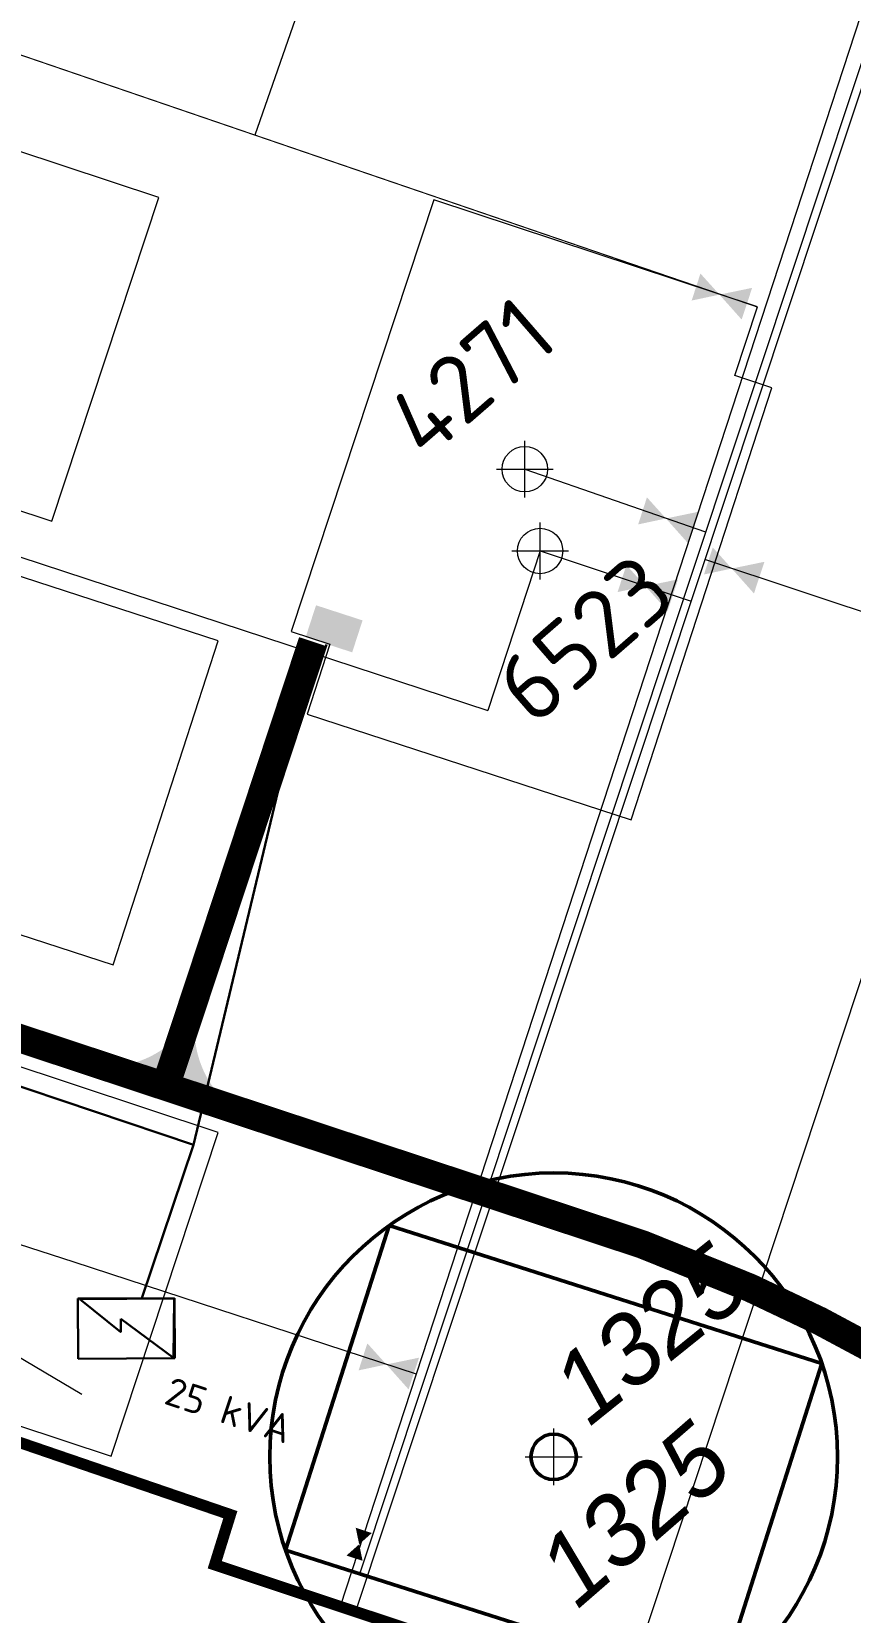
# Model space of a CAD drawing. Header units: millimetres. Extents: x 519 to 9564855, y -810 to 5021775.
# Drawn here: x 9537638.4 to 9537782.7, y 4998604.1 to 4998882.4 of the extents above; entities that cross this region are included whole.
import ezdxf

# ---------------------------------------------------------------- set-up
doc = ezdxf.new("R2010")
doc.units = ezdxf.units.MM
doc.header["$LTSCALE"] = 2
doc.header["$MEASUREMENT"] = 0
doc.header["$PDMODE"] = 2
doc.header["$PDSIZE"] = 5
for name, color, linetype in [('160 скважин на 2012 год', 7, 'Continuous'), ('164 скв. на 2011 год (измененные)', 121, 'Continuous'), ('COMPOUND', 3, 'Continuous'), ('Existing roads', 41, 'Continuous'), ('OilColl&Flowlines', 3, 'Continuous'), ('ROAD_GROUND', 9, 'Continuous'), ('Stage 9.Frame&Text', 7, 'Continuous'), ('Скважины - Конфликты наземки', 92, 'Continuous')]:
    doc.layers.add(name, color=color, linetype=linetype)
for name, color, linetype, lineweight in [('160 скважин на2012 год.Выкидные линии', 5, 'Continuous', 30), ('PPLINE_GAS', 4, 'GAS_LINE', 30), ('Скважины на 2023 год', 201, 'Continuous', 20), ('Скважины на 2026', 222, 'Continuous', 50), ('Электро', 1, 'Continuous', 30), ('Электроснаб', 1, 'Continuous', 18), ('Электроснабжене', 1, 'Continuous', 18)]:
    doc.layers.add(name, color=color, linetype=linetype, lineweight=lineweight)
doc.styles.add('92051501$0$STANDARD', font='simplex.shx')
doc.styles.add('Elect', font='isocpeur.ttf')
doc.styles.add('GeoApp', font='', dxfattribs={"height": 1})
doc.styles.add('Line_GUGK', font='')
doc.styles.get("Standard").update_dxf_attribs({"font": 'isocpeur.ttf', "width": 0.5})
doc.styles.get('GeoApp').set_extended_font_data('D431', italic=True)
doc.styles.get('Line_GUGK').set_extended_font_data('Bm431', italic=True)
doc.linetypes.add('GAS_LINE', pattern='A,0.5,-0.2,["G",92051501$0$STANDARD,S=0.1,R=0,X=-0.1,Y=-0.05],-0.05', length=0.75)

# ---------------------------------------------------------------- blocks, each defined once
blk = doc.blocks.new('92051501$0$VALVE')
at = {"layer": 'OilColl&Flowlines'}
for points in [[(-5.97, -3.45), (-5.97, 3.45), (0, 0)], [(5.97, -3.45), (0, 0), (5.97, 3.45)]]:
    blk.add_solid(points, dxfattribs=at)

msp = doc.modelspace()

# ---------------------------------------------------------------- hatches: boundary and pattern name
at = {"layer": 'Existing roads', "lineweight": 0}
h = msp.add_hatch(color=256, dxfattribs=at)
h.paths.add_polyline_path([(9537665.72143, 4998704.97715), (9537667.30867, 4998704.38038, 0.155118741), (9537671.84133, 4998694.84337), (9537663.28573, 4998697.59652)])
h.paths.add_polyline_path([(9537664.19573, 4998705.55077), (9537665.72143, 4998704.97715), (9537663.28573, 4998697.59652), (9537654.48979, 4998700.427, 0.161550784)])
at = {"layer": 'Электро', "ltscale": 7.5}
msp.add_hatch(color=256, dxfattribs=at).paths.add_polyline_path([(9537688.53537, 4998781.43641), (9537686.70931, 4998775.81404), (9537694.90595, 4998773.1519), (9537696.73201, 4998778.77427)])
at = {"layer": 'Электроснаб', "lineweight": 0, "ltscale": 7.5}
msp.add_hatch(color=1, dxfattribs=at).paths.add_polyline_path([(9537688.53537, 4998781.43641), (9537686.70931, 4998775.81404), (9537694.90595, 4998773.1519), (9537696.73201, 4998778.77427)])
at = {"layer": 'Электроснабжене', "lineweight": 0, "ltscale": 7.5}
msp.add_hatch(color=1, dxfattribs=at).paths.add_polyline_path([(9537688.53537, 4998781.43641), (9537686.70931, 4998775.81404), (9537694.90595, 4998773.1519), (9537696.73201, 4998778.77427)])

# ---------------------------------------------------------------- linework, layer by layer
at = {"color": 3, "linetype": 'ByBlock', "lineweight": 0, "ltscale": 80}
msp.add_lwpolyline([(9537624.2, 4998672.8), (9537645.8586, 4998665.83896), (9537645.8586, 4998665.83896), (9537706.1736, 4998646.10196)], dxfattribs=at)
at = {"layer": '160 скважин на 2012 год', "color": 0, "linetype": 'ByBlock', "lineweight": 0, "elevation": 0.00005}
msp.add_lwpolyline([(9537565.99218, 4998821.3859), (9537641.9727, 4998796.24532), (9537660.82814, 4998853.23072), (9537584.84761, 4998878.3713)], close=True, dxfattribs=at)
msp.add_lwpolyline([(9537690.98956, 4998774.56267), (9537686.97443, 4998762.24224), (9537744.04416, 4998743.64364), (9537768.84229, 4998819.73663), (9537762.27565, 4998821.87664)], dxfattribs=at)
at = {"layer": '160 скважин на 2012 год', "color": 0, "linetype": 'ByBlock', "lineweight": 0}
msp.add_circle((9537728, 4998791), 4, dxfattribs=at)
at = {"layer": '160 скважин на 2012 год', "color": 0, "linetype": 'ByBlock', "lineweight": 0, "ltscale": 80}
msp.add_point((9537728, 4998791), dxfattribs=at)
at = {"layer": '160 скважин на2012 год.Выкидные линии', "color": 3, "linetype": 'ByBlock', "lineweight": 0, "ltscale": 80, "const_width": 0.2}
msp.add_lwpolyline([(9537628.19341, 4998881.16836), (9537628.19341, 4998881.16836), (9537766.2713, 4998833.95239)], dxfattribs=at)
at = {"layer": '160 скважин на2012 год.Выкидные линии', "color": 3, "linetype": 'ByBlock', "lineweight": 0, "ltscale": 80}
msp.add_lwpolyline([(9537875.1, 4998750.3), (9537757.0329, 4998789.50617)], dxfattribs=at)
at = {"layer": '164 скв. на 2011 год (измененные)', "color": 0, "linetype": 'ByBlock', "lineweight": 0}
msp.add_lwpolyline([(9537576.48202, 4998656.7776), (9537652.46254, 4998631.63702), (9537671.31798, 4998688.62241), (9537595.33745, 4998713.76299)], close=True, dxfattribs=at)
at = {"layer": 'COMPOUND', "color": 3, "linetype": 'ByBlock', "lineweight": 0, "ltscale": 50, "const_width": 2}
msp.add_lwpolyline([(9537612.66799, 4998642.14895), (9537673.44509, 4998621.33407), (9537670.6975, 4998612.51159), (9537719.13136, 4998596.40059)], dxfattribs=at)
at = {"layer": 'Existing roads', "lineweight": 0, "const_width": 5}
msp.add_lwpolyline([(9537019.95296, 4998909.24141), (9537746.05262, 4998668.89464), (9537764.95452, 4998661.2781), (9537777.24337, 4998655.4434), (9537792.4523, 4998647.29913)], dxfattribs=at)
at = {"layer": 'Existing roads', "lineweight": 0, "const_width": 5, "elevation": 0.00005}
msp.add_lwpolyline([(9537662.01271, 4998696.71275), (9537687.9285, 4998775.03948)], dxfattribs=at)
at = {"layer": 'OilColl&Flowlines', "lineweight": 0}
for p, q in [((9537868.4307, 4999123.89379), (9537782.6, 4998866.5)), ((9537788.18557, 4998896.72525), (9537692.7795, 4998605.17045)), ((9537791.82184, 4998898.73705), (9537696.2339, 4998611.03485)), ((9537687.7, 4998892.7), (9537677.7774, 4998864.21303, -18.16938)), ((9537782.6, 4998866.5), (9537695.5156, 4998604.25612)), ((9537696.18696, 4998611.04981), (9537729.0889, 4998600.56392))]:
    msp.add_line(p, q, dxfattribs=at)
at = {"layer": 'OilColl&Flowlines', "color": 3, "linetype": 'ByBlock', "lineweight": 0, "ltscale": 5}
for p in [(9537446.86833, 4998852.12187, 0), (9537728, 4998791)]:
    msp.add_line(p, (9537718.79242, 4998762.92875, 0), dxfattribs=at)
at = {"layer": 'OilColl&Flowlines', "linetype": 'ByBlock', "lineweight": 0}
for p, q in [((9537725.3, 4998805.4), (9537757.11406, 4998794.33727)), ((9537728, 4998791), (9537754.59622, 4998782.16827))]:
    msp.add_line(p, q, dxfattribs=at)
for points in [[(9537754.69996, 4998835.08439, 0.00005), (9537756.24483, 4998839.84477, 0.00005), (9537759.595, 4998836.12668, 0.00005)], [(9537763.50423, 4998831.73776, 0.00005), (9537759.595, 4998836.12668, 0.00005), (9537765.35054, 4998837.31771, 0.00005)], [(9537745.27819, 4998795.67449), (9537746.82305, 4998800.43487), (9537750.17323, 4998796.71679)], [(9537754.08246, 4998792.32786), (9537750.17323, 4998796.71679), (9537755.92877, 4998797.90782)], [(9537756.86734, 4998786.85865), (9537758.4122, 4998791.61903), (9537761.76238, 4998787.90095)], [(9537741.65708, 4998783.76244), (9537743.20195, 4998788.52281), (9537746.55212, 4998784.80473)], [(9537765.67161, 4998783.51202), (9537761.76238, 4998787.90095), (9537767.51792, 4998789.09198)], [(9537750.46135, 4998780.41581), (9537746.55212, 4998784.80473), (9537752.30766, 4998785.99576)], [(9537696.03006, 4998646.73433), (9537697.57492, 4998651.49471), (9537700.9251, 4998647.77663)], [(9537704.83433, 4998643.3877), (9537700.9251, 4998647.77663), (9537706.68063, 4998648.96766)]]:
    msp.add_solid(points, dxfattribs=at)
at = {"layer": 'PPLINE_GAS', "linetype": 'GAS_LINE', "lineweight": 0, "ltscale": 20}
msp.add_line((9537737.22686, 4998572.60309, 0), (9537818.43224, 4998818.02416, 0), dxfattribs=at)
at = {"layer": 'ROAD_GROUND', "lineweight": 0}
msp.add_line((9537647.30729, 4998642.47431), (9537415.7908, 4998779.70625), dxfattribs=at)
at = {"layer": 'Stage 9.Frame&Text', "color": 0, "linetype": 'ByBlock', "lineweight": 0, "elevation": 0.00005}
msp.add_lwpolyline([(9537762.27565, 4998821.87664), (9537766.2713, 4998833.95239), (9537709.2859, 4998852.80783), (9537684.14532, 4998776.8273), (9537690.98956, 4998774.56267)], dxfattribs=at)
at = {"layer": 'Stage 9.Frame&Text', "color": 0, "linetype": 'ByBlock', "lineweight": 0}
msp.add_circle((9537725.3, 4998805.4), 4, dxfattribs=at)
at = {"layer": 'Stage 9.Frame&Text', "color": 0, "linetype": 'ByBlock', "lineweight": 0, "ltscale": 80}
msp.add_point((9537725.3, 4998805.4), dxfattribs=at)
at = {"layer": 'Скважины - Конфликты наземки', "linetype": 'ByBlock', "lineweight": 0}
msp.add_circle((9537730.4, 4998631.5), 4, dxfattribs=at)
at = {"layer": 'Скважины - Конфликты наземки', "linetype": 'ByBlock', "lineweight": 0, "ltscale": 80}
msp.add_point((9537730.4, 4998631.5), dxfattribs=at)
at = {"layer": 'Скважины на 2023 год', "color": 0, "linetype": 'ByBlock', "lineweight": 0}
msp.add_lwpolyline([(9537576.70241, 4998742.84789), (9537652.78693, 4998718.12653), (9537671.32795, 4998775.18992), (9537595.24343, 4998799.91128)], close=True, dxfattribs=at)
at = {"layer": 'Скважины на 2026', "linetype": 'ByBlock', "ltscale": 50}
msp.add_lwpolyline([(9537683.17913, 4998615.06257), (9537759.40178, 4998590.77044), (9537777.62087, 4998647.93743), (9537701.39822, 4998672.22956)], close=True, dxfattribs=at)
msp.add_circle((9537730.4, 4998631.5), 50, dxfattribs=at)
at = {"layer": 'Скважины на 2026', "linetype": 'ByBlock'}
msp.add_circle((9537730.4, 4998631.5), 4, dxfattribs=at)
at = {"layer": 'Скважины на 2026', "linetype": 'ByBlock', "lineweight": 0}
msp.add_point((9537730.4, 4998631.5), dxfattribs=at)
at = {"layer": 'Электро', "ltscale": 0.05}
for p, q in [((9537666.97976, 4998686.42701, 0), (9537380.64593, 4998782.65861, 0)), ((9537681.82463, 4998748.60285, 0), (9537690.38728, 4998774.50618, 0)), ((9537666.97976, 4998686.42701, 0), (9537681.82463, 4998748.60285, 0)), ((9537657.79578, 4998659.26349, 0), (9537666.97976, 4998686.42701, 0))]:
    msp.add_line(p, q, dxfattribs=at)
at = {"layer": 'Электро'}
for p, q in [((9537646.57432, 4998659.36448, 0), (9537663.62275, 4998659.46882, 0)), ((9537646.63902, 4998648.79213, 0), (9537646.57432, 4998659.36448, 0)), ((9537663.5255, 4998659.37037, 0), (9537646.9299, 4998659.2688, 0)), ((9537646.9299, 4998659.2688, 0), (9537654.14168, 4998653.44157, 0)), ((9537663.45181, 4998648.92791, 0), (9537663.5255, 4998659.37037, 0)), ((9537663.62275, 4998659.46882, 0), (9537663.68746, 4998648.89646, 0)), ((9537654.14168, 4998653.44157, 0), (9537654.12714, 4998655.8168, 0)), ((9537654.12714, 4998655.8168, 0), (9537663.45181, 4998648.92791, 0)), ((9537663.68746, 4998648.89646, 0), (9537646.63902, 4998648.79213, 0))]:
    msp.add_line(p, q, dxfattribs=at)
at = {"layer": 'Электроснаб', "color": 1, "lineweight": 0, "ltscale": 0.05}
for p, q in [((9537666.97976, 4998686.42701, 0), (9537380.64593, 4998782.65861, 0)), ((9537681.82463, 4998748.60285, 0), (9537690.38728, 4998774.50618, 0)), ((9537666.97976, 4998686.42701, 0), (9537681.82463, 4998748.60285, 0)), ((9537657.79578, 4998659.26349, 0), (9537666.97976, 4998686.42701, 0))]:
    msp.add_line(p, q, dxfattribs=at)
at = {"layer": 'Электроснаб', "color": 1, "lineweight": 0}
for p, q in [((9537646.57432, 4998659.36448, 0), (9537663.62275, 4998659.46882, 0)), ((9537646.63902, 4998648.79213, 0), (9537646.57432, 4998659.36448, 0)), ((9537663.5255, 4998659.37037, 0), (9537646.9299, 4998659.2688, 0)), ((9537646.9299, 4998659.2688, 0), (9537654.14168, 4998653.44157, 0)), ((9537663.45181, 4998648.92791, 0), (9537663.5255, 4998659.37037, 0)), ((9537663.62275, 4998659.46882, 0), (9537663.68746, 4998648.89646, 0)), ((9537654.14168, 4998653.44157, 0), (9537654.12714, 4998655.8168, 0)), ((9537654.12714, 4998655.8168, 0), (9537663.45181, 4998648.92791, 0)), ((9537663.68746, 4998648.89646, 0), (9537646.63902, 4998648.79213, 0))]:
    msp.add_line(p, q, dxfattribs=at)
at = {"layer": 'Электроснабжене', "color": 1, "lineweight": 0, "ltscale": 0.05}
for p, q in [((9537666.97976, 4998686.42701, 0), (9537380.64593, 4998782.65861, 0)), ((9537681.82463, 4998748.60285, 0), (9537690.38728, 4998774.50618, 0)), ((9537666.97976, 4998686.42701, 0), (9537681.82463, 4998748.60285, 0)), ((9537657.79578, 4998659.26349, 0), (9537666.97976, 4998686.42701, 0))]:
    msp.add_line(p, q, dxfattribs=at)
at = {"layer": 'Электроснабжене', "color": 1, "lineweight": 0}
for p, q in [((9537646.57432, 4998659.36448, 0), (9537663.62275, 4998659.46882, 0)), ((9537646.63902, 4998648.79213, 0), (9537646.57432, 4998659.36448, 0)), ((9537663.5255, 4998659.37037, 0), (9537646.9299, 4998659.2688, 0)), ((9537646.9299, 4998659.2688, 0), (9537654.14168, 4998653.44157, 0)), ((9537663.45181, 4998648.92791, 0), (9537663.5255, 4998659.37037, 0)), ((9537663.62275, 4998659.46882, 0), (9537663.68746, 4998648.89646, 0)), ((9537654.14168, 4998653.44157, 0), (9537654.12714, 4998655.8168, 0)), ((9537654.12714, 4998655.8168, 0), (9537663.45181, 4998648.92791, 0)), ((9537663.68746, 4998648.89646, 0), (9537646.63902, 4998648.79213, 0))]:
    msp.add_line(p, q, dxfattribs=at)

# ---------------------------------------------------------------- block references
at = {"layer": 'OilColl&Flowlines', "lineweight": 0, "xscale": 0.4320000000589188, "yscale": 0.4320000000589188, "zscale": 0.4320000000589188, "rotation": 71.69155597742602}
msp.add_blockref('92051501$0$VALVE', (9537696.13434, 4998616.11684), dxfattribs=at)

# ---------------------------------------------------------------- texts
at = {"layer": '160 скважин на 2012 год', "color": 0, "linetype": 'ByBlock', "lineweight": 0, "style": 'Elect'}
msp.add_text('6523', height=12, rotation=41, dxfattribs=at).set_placement((9537726.88973, 4998759.85043))
at = {"layer": 'Stage 9.Frame&Text', "color": 0, "linetype": 'ByBlock', "lineweight": 0, "style": 'Elect'}
msp.add_text('4271', height=12, rotation=41, dxfattribs=at).set_placement((9537707.82721, 4998806.71198))
at = {"layer": 'Скважины - Конфликты наземки', "lineweight": 35, "style": 'GeoApp'}
msp.add_text('1325', height=12.5, rotation=38.8332141, dxfattribs=at).set_placement((9537736.67117, 4998636.70079))
at = {"layer": 'Скважины на 2026', "linetype": 'ByBlock', "style": 'Line_GUGK'}
msp.add_text('1325', height=12.5, rotation=41, dxfattribs=at).set_placement((9537734.55466, 4998604.55423))
at = {"layer": 'Электро', "ltscale": 0.05}
msp.add_text('25 kVA', height=5, rotation=341.691556, dxfattribs=at).set_placement((9537661.53547, 4998640.93056, -0.00006))
at = {"layer": 'Электроснаб', "color": 1, "lineweight": 0, "ltscale": 0.05}
msp.add_text('25 kVA', height=5, rotation=341.691556, dxfattribs=at).set_placement((9537661.53547, 4998640.93056, -0.00006))
at = {"layer": 'Электроснабжене', "color": 1, "lineweight": 0, "ltscale": 0.05}
msp.add_text('25 kVA', height=5, rotation=341.691556, dxfattribs=at).set_placement((9537661.53547, 4998640.93056, -0.00006))

doc.saveas('drawing.dxf')
